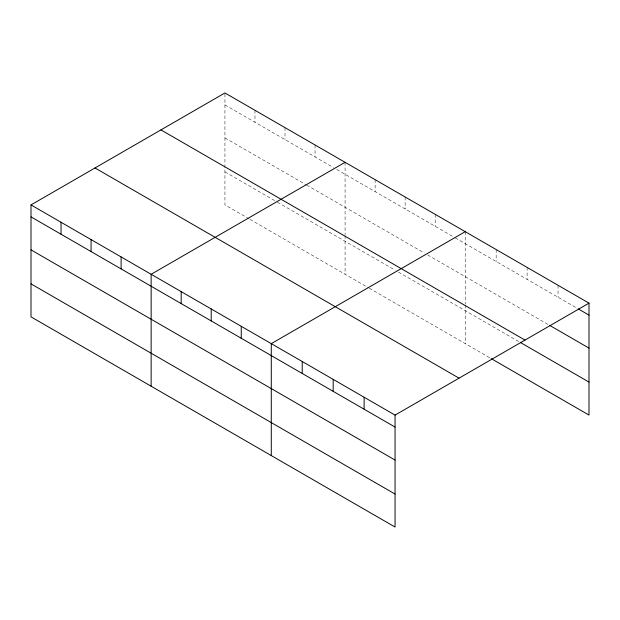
<?xml version="1.0" encoding="UTF-8"?>
<svg xmlns="http://www.w3.org/2000/svg" width="620" height="620" viewBox="0 0 620 620"><rect width="100%" height="100%" fill="white"/><g stroke="black" fill="none" stroke-linecap="round" stroke-linejoin="round"><path stroke-width="0.46" stroke-dasharray="3.1 2.33" d="M249.131 218.86L224.936 204.894L224.936 92.954M224.936 104.912L333.397 167.532M336.738 169.462L454.375 237.375M455.204 237.855L577.29 308.341M224.936 137.904L305.862 184.628M306.699 185.109L424.336 253.03M427.676 254.952L548.855 324.919M224.936 171.895L276.667 201.763M277.497 202.244L395.134 270.165M398.474 272.087L519.583 342.007M249.969 219.34L368.435 287.742M369.272 288.222L490.311 358.104M558.054 285.278L558.054 297.236M527.109 267.406L527.109 279.372M496.163 249.542L496.163 261.508M465.217 231.679L465.217 304.017M465.217 304.963L465.217 343.62M435.186 214.334L435.186 226.3M405.147 196.997L405.147 208.956M375.115 179.653L375.115 191.619M345.077 162.316L345.077 234.654M345.077 235.592L345.077 274.257M315.045 144.971L315.045 156.938M285.006 127.635L285.006 139.593M254.975 110.29L254.975 122.256"/><path stroke-width="0.93" d="M395.064 460.063L395.064 415.106L31 204.918L31 316.859L395.064 527.046L395.064 460.063L31 249.876M491.149 358.585L589 415.082L589 303.141L224.936 92.954L31 204.918M345.077 162.316L151.141 274.28L151.141 386.221M465.217 231.679L271.281 343.643L271.281 455.584M395.064 415.106L589 303.141M578.127 308.822L589 315.099M549.692 325.399L589 348.099M160.936 129.898L525 340.093M520.42 342.496L589 382.091M94.999 167.966L459.064 378.161M31 216.884L395.064 427.071M31 283.867L395.064 494.055M364.118 397.242L364.118 409.208M333.173 379.378L333.173 391.336M302.227 361.507L302.227 373.472M241.25 326.306L241.25 338.264M211.211 308.962L211.211 320.928M181.18 291.625L181.18 303.583M121.109 256.944L121.109 268.902M91.07 239.599L91.07 251.565M61.039 222.254L61.039 234.221"/></g></svg>
